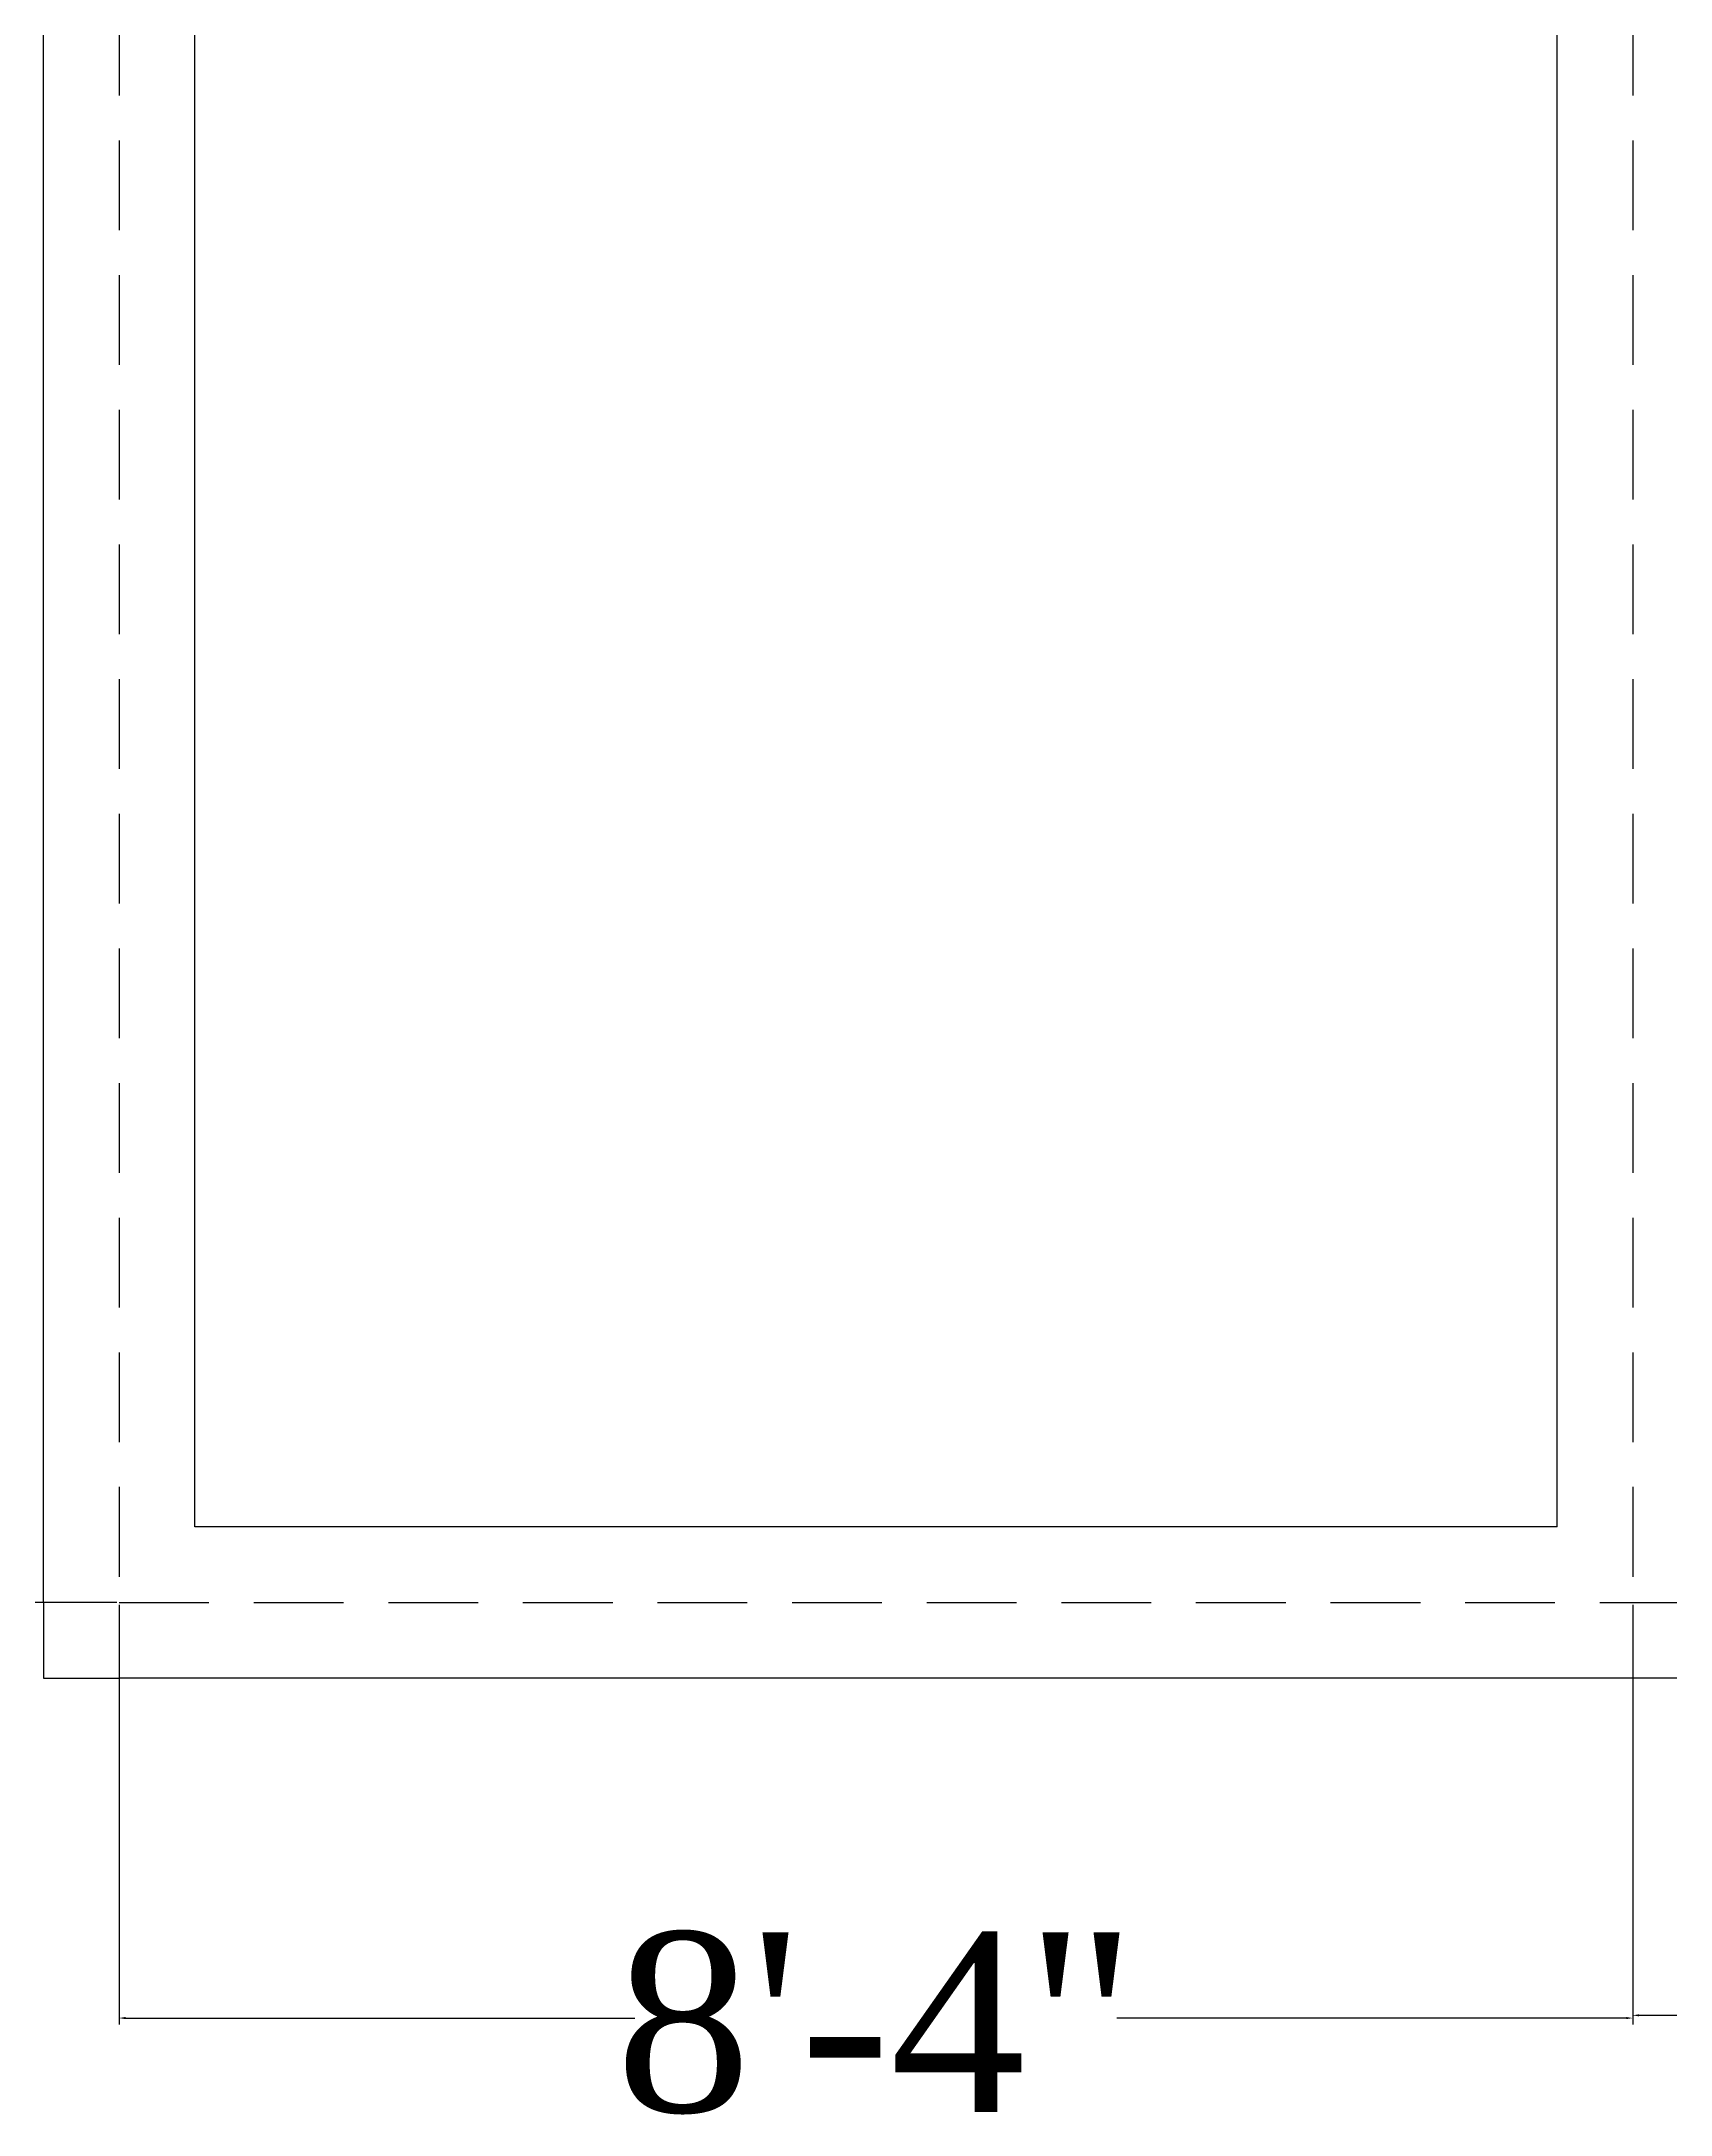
# Model space of a CAD drawing. Header units: inches. Extents: x 440 to 818, y -93 to 250.
# Drawn here: x 462.7 to 508.1, y -93.4 to -35.6 of the extents above; entities that cross this region are included whole.
import ezdxf

# ---------------------------------------------------------------- set-up
doc = ezdxf.new("R2010")
doc.units = ezdxf.units.IN
doc.header["$LTSCALE"] = 5
doc.header["$MEASUREMENT"] = 0
doc.linetypes.add('HIDDENX2', pattern=[0.75, 0.5, -0.25])
doc.layers.add('dot', color=1, linetype='Continuous')
doc.styles.get("Standard").update_dxf_attribs({"font": 'arial.ttf'})
doc.dimstyles.get("Standard").update_dxf_attribs({"dimtxt": 0.18, "dimasz": 0.18, "dimexe": 0.18, "dimexo": 0.0625, "dimgap": 0.09, "dimtad": 0, "dimtih": 1, "dimtoh": 1, "dimdec": 4, "dimzin": 0, "dimdsep": 46, "dimtxsty": 'Standard', "dimcen": 0.09, "dimadec": 0, "dimazin": 0, "dimtfac": 1, "dimtdec": 4, "dimtofl": 0, "dimtmove": 0, "dimatfit": 3, "dimfxl": 1, "dimtolj": 1, "dimtzin": 0, "dimarcsym": 0})

# ---------------------------------------------------------------- blocks, each defined once
blk = doc.blocks.new('*D62')
at = {"color": 0, "lineweight": -2, "transparency": 16777216}
for p, q in [((507.026, -79.169), (507.026, -90.783)), ((577.023, -79.169), (577.023, -90.783)), ((507.206, -90.603), (531.828, -90.603)), ((576.843, -90.603), (552.221, -90.603))]:
    blk.add_line(p, q, dxfattribs=at)
at = {"color": 0, "transparency": 16777216}
for points in [[(507.206, -90.573), (507.206, -90.633), (507.026, -90.603)], [(576.843, -90.573), (576.843, -90.633), (577.023, -90.603)]]:
    blk.add_solid(points, dxfattribs=at)
at = {"layer": 'Defpoints', "color": 0, "transparency": 16777216}
for p in [(507.026, -79.106), (577.023, -79.106), (577.023, -90.603)]:
    blk.add_point(p, dxfattribs=at)
at = {"color": 0, "transparency": 16777216, "insert": (542.025, -90.603), "char_height": 0.18, "width": 0.2409, "attachment_point": 5}
blk.add_mtext('\\A1;{\\fTimes New Roman|b0|i0|c0|p18;\\H27.77778x;13\'-10"}', dxfattribs=at)
blk = doc.blocks.new('*D63')
at = {"color": 0, "lineweight": -2, "transparency": 16777216}
for p, q in [((464.859, -79.169), (464.859, -90.859)), ((507.026, -79.169), (507.026, -90.859)), ((465.039, -90.679), (479.229, -90.679)), ((506.846, -90.679), (492.657, -90.679))]:
    blk.add_line(p, q, dxfattribs=at)
at = {"color": 0, "transparency": 16777216}
for points in [[(465.039, -90.649), (465.039, -90.709), (464.859, -90.679)], [(506.846, -90.649), (506.846, -90.709), (507.026, -90.679)]]:
    blk.add_solid(points, dxfattribs=at)
at = {"layer": 'Defpoints', "color": 0, "transparency": 16777216}
for p in [(464.859, -79.106), (507.026, -79.106), (507.026, -90.679)]:
    blk.add_point(p, dxfattribs=at)
at = {"color": 0, "transparency": 16777216, "insert": (485.943, -90.679), "char_height": 0.18, "width": 0.90977, "attachment_point": 5}
blk.add_mtext('\\A1;{\\fTimes New Roman|b0|i0|c0|p18;\\P\\H27.77778x;8\'-4"}', dxfattribs=at)
blk = doc.blocks.new('*D64')
at = {"color": 0, "lineweight": -2, "transparency": 16777216}
for p, q in [((464.797, 51.611), (448.294, 51.611)), ((448.474, 51.431), (448.474, -11.623)), ((448.474, -78.926), (448.474, -15.872)), ((464.797, -79.106), (448.294, -79.106))]:
    blk.add_line(p, q, dxfattribs=at)
at = {"color": 0, "transparency": 16777216}
for points in [[(448.444, 51.431), (448.504, 51.431), (448.474, 51.611)], [(448.444, -78.926), (448.504, -78.926), (448.474, -79.106)]]:
    blk.add_solid(points, dxfattribs=at)
at = {"layer": 'Defpoints', "color": 0, "transparency": 16777216}
for p in [(464.859, 51.611), (448.474, -79.106), (464.859, -79.106)]:
    blk.add_point(p, dxfattribs=at)
at = {"color": 0, "transparency": 16777216, "insert": (448.474, -13.747), "char_height": 0.18, "attachment_point": 5}
blk.add_mtext('\\A1;{\\fTimes New Roman|b0|i0|c0|p18;\\H22.22222x;25\'-10"}', dxfattribs=at)

msp = doc.modelspace()

# ---------------------------------------------------------------- linework, layer by layer
for p, q in [((462.75112, -79.10602), (462.75112, 51.61109)), ((466.9678, -76.99768), (466.9678, 51.61109)), ((504.91793, -76.99768), (504.91793, 51.61109)), ((504.91793, -76.99768), (466.9678, -76.99768)), ((462.75112, -79.10602), (462.75112, -81.21436)), ((462.75112, -81.21436), (464.85946, -81.21436)), ((507.02627, -81.21436), (464.85946, -81.21436)), ((577.02318, -81.21436), (507.02627, -81.21436))]:
    msp.add_line(p, q)
at = {"layer": 'dot', "linetype": 'HIDDENX2'}
for p, q in [((464.85946, 51.61109), (464.85946, -79.10602)), ((507.02627, 51.61109), (507.02627, -79.10602)), ((464.85946, -79.10602), (507.02627, -79.10602)), ((507.02627, -79.10602), (577.02318, -79.10602))]:
    msp.add_line(p, q, dxfattribs=at)

# ---------------------------------------------------------------- dimensions: what is measured, and where the dimension line sits
dim = msp.add_linear_dim(base=(448.47438, -79.10602), p1=(464.85946, 51.61109), p2=(464.85946, -79.10602), angle=90, text='{\\fTimes New Roman|b0|i0|c0|p18;\\H22.22222x;25\'-10"}', dimstyle='Standard')
dim.commit()
dim.dimension.update_dxf_attribs({"geometry": '*D64', "text_midpoint": (448.47438, -13.74746)})
for base, p1, p2, text, picture, middle in [((507.02627, -90.67872), (464.85946, -79.10602), (507.02627, -79.10602), '{\\fTimes New Roman|b0|i0|c0|p18;\\P\\H27.77778x;8\'-4"}', '*D63', (485.94287, -90.67872)), ((577.02318, -90.60282), (507.02627, -79.10602), (577.02318, -79.10602), '{\\fTimes New Roman|b0|i0|c0|p18;\\H27.77778x;13\'-10"}', '*D62', (542.02473, -90.60282))]:
    dim = msp.add_linear_dim(base=base, p1=p1, p2=p2, text=text, dimstyle='Standard')
    dim.commit()
    dim.dimension.update_dxf_attribs({"geometry": picture, "text_midpoint": middle})

doc.saveas('drawing.dxf')
